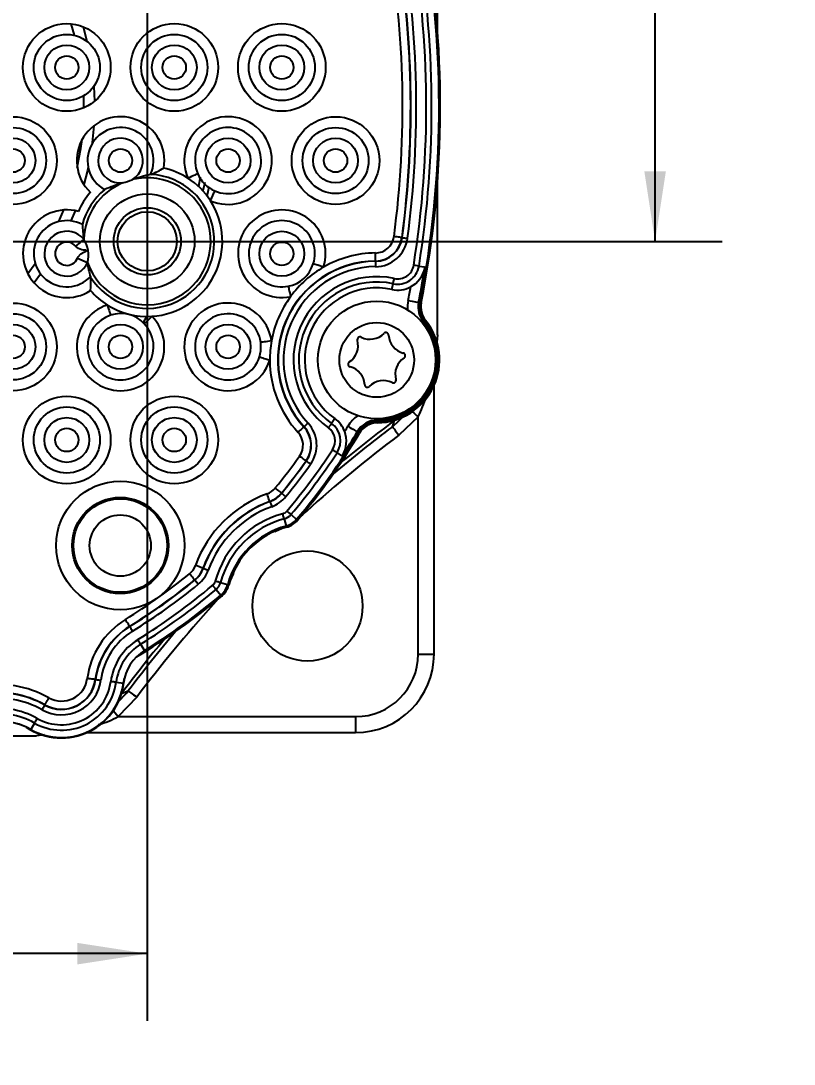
# Model space of a CAD drawing. Extents: x 0.3 to 16.8, y 0.3 to 10.8.
# Drawn here: x 3.141 to 4.58, y 5.329 to 7.27 of the extents above; entities that cross this region are included whole.
import ezdxf
from ezdxf.enums import TextEntityAlignment as Align

# ---------------------------------------------------------------- set-up
doc = ezdxf.new("R2010")
doc.units = 0
doc.layers.get('0').update_dxf_attribs({"linetype": 'CONTINUOUS'})
doc.layers.add('FORMAT', color=7, linetype='CONTINUOUS')
doc.dimstyles.new('SLDDIMSTYLE0', dxfattribs={"dimtxt": 0.125, "dimasz": 0.13, "dimexe": 0, "dimexo": 0.0625, "dimgap": 0.03125, "dimtad": 0, "dimtih": 1, "dimtoh": 1, "dimrnd": 1e-09, "dimzin": 4, "dimsah": 1, "dimcen": 0.09, "dimazin": 3, "dimtfac": 1, "dimtofl": 0, "dimtmove": 0, "dimatfit": 3})

# ---------------------------------------------------------------- blocks, each defined once
blk = doc.blocks.new('_D')
at = {"layer": 'FORMAT'}
for p, q in [((2.1168, 8.0693), (2.1168, 5.4098)), ((3.3766, 8.0693), (3.3766, 5.4098)), ((2.613, 5.7148), (2.5876, 5.7148)), ((2.5876, 5.7148), (2.5876, 5.5164)), ((2.8612, 5.7148), (2.8865, 5.7148)), ((2.8865, 5.7148), (2.8865, 5.5164)), ((2.1168, 5.5348), (2.4069, 5.5348)), ((3.3766, 5.5348), (3.0672, 5.5348)), ((2.5876, 5.5164), (2.613, 5.5164)), ((2.8865, 5.5164), (2.8612, 5.5164))]:
    blk.add_line(p, q, dxfattribs=at)
for points in [[(2.1168, 5.5348), (2.2468, 5.5148), (2.2468, 5.5548)], [(3.3766, 5.5348), (3.2466, 5.5548), (3.2466, 5.5148)]]:
    blk.add_solid(points, dxfattribs=at)
at = {"layer": 'FORMAT', "width": 0.7}
for s, p in [('32', (2.6447, 5.5164, 2.0588)), ('1.260', (2.4785, 5.3294, 2.0588))]:
    blk.add_text(s, height=0.125, dxfattribs=at).set_placement(p, align=Align.BOTTOM_LEFT)
blk = doc.blocks.new('_D_1')
at = {"layer": 'FORMAT'}
for p, q in [((2.1668, 8.1193), (4.4463, 8.1193)), ((4.3213, 8.1193), (4.3213, 7.7043)), ((4.1972, 7.6789), (4.1718, 7.6789)), ((4.1718, 7.6789), (4.1718, 7.4804)), ((4.4454, 7.6789), (4.4708, 7.6789)), ((4.4708, 7.6789), (4.4708, 7.4804)), ((4.1718, 7.4804), (4.1972, 7.4804)), ((4.4708, 7.4804), (4.4454, 7.4804)), ((4.3213, 6.8595), (4.3213, 7.2934)), ((2.1668, 6.8595), (4.4463, 6.8595))]:
    blk.add_line(p, q, dxfattribs=at)
for points in [[(4.3213, 8.1193), (4.3013, 7.9893), (4.3413, 7.9893)], [(4.3213, 6.8595), (4.3413, 6.9895), (4.3013, 6.9895)]]:
    blk.add_solid(points, dxfattribs=at)
at = {"layer": 'FORMAT', "width": 0.7}
for s, p in [('32', (4.229, 7.4804, 2.0588)), ('1.260', (4.0627, 7.2934, 2.0588))]:
    blk.add_text(s, height=0.125, dxfattribs=at).set_placement(p, align=Align.BOTTOM_LEFT)

msp = doc.modelspace()

# ---------------------------------------------------------------- linework, layer by layer
at = {"color": 7, "linetype": 'CONTINUOUS'}
for p, q in [((3.9164, 7.2502), (3.9164, 7.5332)), ((3.2412, 7.2427), (3.235, 7.264)), ((3.2589, 7.108), (3.2585, 7.1302)), ((3.3307, 6.9682), (3.3306, 6.9682)), ((3.3486, 6.9742), (3.3485, 6.9741)), ((3.4753, 6.9791), (3.4719, 6.9616)), ((3.4834, 6.969), (3.4802, 6.9532)), ((3.9164, 6.6857), (3.9164, 6.9687)), ((3.2124, 6.8963), (3.2217, 6.9178)), ((3.2586, 6.8635), (3.2586, 6.8635)), ((3.8508, 6.8664), (3.8504, 6.8665)), ((3.1543, 6.7994), (3.1681, 6.8183)), ((3.2468, 6.8281), (3.2652, 6.8203)), ((3.2652, 6.8203), (3.2652, 6.8202)), ((3.8012, 6.8224), (3.8012, 6.8229)), ((3.8821, 6.8135), (3.8722, 6.8151)), ((3.8821, 6.8135), (3.8918, 6.8119)), ((3.8317, 6.77), (3.834, 6.7806)), ((3.8814, 6.7458), (3.8839, 6.7453)), ((3.8841, 6.7453), (3.8862, 6.7448)), ((3.8904, 6.7094), (3.8924, 6.711)), ((3.8925, 6.7111), (3.8942, 6.7125)), ((3.9164, 6.6857), (3.9153, 6.672)), ((3.9101, 6.0919), (3.9101, 6.5913)), ((3.7256, 6.5298), (3.7193, 6.521)), ((3.8047, 6.527), (3.8047, 6.5245)), ((3.8047, 6.5243), (3.8047, 6.5221)), ((3.8326, 6.5148), (3.8366, 6.5266)), ((3.8805, 6.5334), (3.8444, 6.4991)), ((3.8805, 6.0919), (3.8805, 6.5334)), ((3.6684, 6.5147), (3.6681, 6.5144)), ((3.7671, 6.5053), (3.7693, 6.504)), ((3.7694, 6.5039), (3.7713, 6.5028)), ((3.7296, 6.4663), (3.7379, 6.4609)), ((3.6724, 6.451), (3.6721, 6.4512)), ((3.6267, 6.391), (3.6263, 6.3913)), ((3.644, 6.3514), (3.6545, 6.3425)), ((3.6312, 6.3433), (3.6348, 6.33)), ((3.6349, 6.3299), (3.6354, 6.3278)), ((3.6546, 6.3424), (3.6563, 6.341)), ((3.5047, 6.2122), (3.5136, 6.2017)), ((3.5128, 6.2249), (3.5261, 6.2213)), ((3.5263, 6.2213), (3.5284, 6.2207)), ((3.5137, 6.2015), (3.5151, 6.1999)), ((3.3439, 6.1431), (3.3437, 6.1435)), ((3.3642, 6.1102), (3.3715, 6.0985)), ((3.3716, 6.0984), (3.3721, 6.0975)), ((3.2804, 6.0446), (3.2799, 6.0446)), ((3.3186, 6.0396), (3.3323, 6.0378)), ((3.3296, 6.0195), (3.3413, 6.0235)), ((3.1859, 5.9972), (3.1861, 5.9976)), ((3.357, 6.0117), (3.3227, 5.9756)), ((3.167, 5.9636), (3.1602, 5.9516)), ((3.3227, 5.9756), (3.7642, 5.9756)), ((2.8874, 5.9397), (3.1704, 5.9397)), ((3.1847, 5.9415), (3.1704, 5.9397)), ((3.2648, 5.9461), (3.7642, 5.9461))]:
    msp.add_line(p, q, dxfattribs=at)
at = {"color": 144, "linetype": 'CONTINUOUS'}
for p, q in [((3.2772, 7.1476), (3.2785, 7.1199)), ((3.3835, 6.984), (3.3827, 6.984)), ((3.2974, 6.9557), (3.2968, 6.9553)), ((3.2423, 6.9165), (3.2345, 6.8975)), ((3.256, 6.8914), (3.2559, 6.8907)), ((3.8929, 6.8101), (3.8918, 6.8119)), ((3.8929, 6.8101), (3.8929, 6.8101)), ((3.1783, 6.7987), (3.166, 6.7823)), ((3.2708, 6.7935), (3.2711, 6.7928)), ((3.7397, 6.4613), (3.7379, 6.4609)), ((3.7397, 6.4613), (3.7397, 6.4613)), ((3.6046, 6.3754), (3.6045, 6.3758)), ((3.4651, 6.2294), (3.4649, 6.2298))]:
    msp.add_line(p, q, dxfattribs=at)
at = {"color": 8, "linetype": 'CONTINUOUS'}
for p, q in [((3.4882, 6.9436), (3.4919, 6.961)), ((3.8841, 6.7453), (3.8839, 6.7453)), ((3.8925, 6.7111), (3.8924, 6.711)), ((3.8047, 6.5243), (3.8047, 6.5245)), ((3.8326, 6.5148), (3.8578, 6.5381)), ((3.7694, 6.5039), (3.7693, 6.504)), ((3.6706, 6.3583), (3.6721, 6.3568)), ((3.6349, 6.3299), (3.6348, 6.33)), ((3.6546, 6.3424), (3.6545, 6.3425)), ((3.6138, 6.3201), (3.6141, 6.3193)), ((3.536, 6.2424), (3.5369, 6.242)), ((3.5263, 6.2213), (3.5261, 6.2213)), ((3.5137, 6.2015), (3.5136, 6.2017)), ((3.4978, 6.1855), (3.4993, 6.1841)), ((3.3716, 6.0984), (3.3689, 6.0969)), ((3.3716, 6.0984), (3.3715, 6.0985)), ((3.8805, 6.0919), (3.9101, 6.0919)), ((3.3135, 5.9866), (3.3227, 5.9756)), ((3.7642, 5.9756), (3.7642, 5.9461))]:
    msp.add_line(p, q, dxfattribs=at)
at = {"color": 144, "linetype": 'CONTINUOUS'}
for points in [[(3.2572, 7.2585), (3.2587, 7.2535), (3.2643, 7.2317)], [(3.2774, 7.0745), (3.2744, 7.0433), (3.2742, 7.0415)], [(3.2666, 6.9973), (3.2652, 6.9911), (3.2586, 6.9652)], [(3.4705, 6.985), (3.47, 6.9847), (3.4689, 6.9842), (3.4671, 6.9835), (3.4649, 6.9825), (3.4621, 6.9813), (3.459, 6.9799), (3.4557, 6.9785), (3.4523, 6.9769)], [(3.4941, 6.9351), (3.4956, 6.9386), (3.4971, 6.9419), (3.4984, 6.945), (3.4996, 6.9477), (3.5006, 6.95), (3.5014, 6.9517), (3.5019, 6.9529), (3.5021, 6.9534)], [(3.8504, 6.8665), (3.8501, 6.8665), (3.8492, 6.8667), (3.8478, 6.8668), (3.846, 6.8671), (3.8437, 6.8674), (3.8412, 6.8677), (3.8384, 6.8681), (3.8355, 6.8685)], [(3.8012, 6.8229), (3.8012, 6.8232), (3.8012, 6.8241), (3.8011, 6.8255), (3.8011, 6.8274), (3.8011, 6.8296), (3.8011, 6.8322), (3.801, 6.835), (3.801, 6.8379)], [(3.8918, 6.8119), (3.8926, 6.8106), (3.8929, 6.8101)], [(3.3024, 6.741), (3.3035, 6.7374), (3.3046, 6.734), (3.3056, 6.7307), (3.3065, 6.7279), (3.3073, 6.7255), (3.3079, 6.7237), (3.3082, 6.7225), (3.3084, 6.722)], [(3.371, 6.7061), (3.3714, 6.7065), (3.3723, 6.7074), (3.3737, 6.7087), (3.3755, 6.7104), (3.3776, 6.7125), (3.3801, 6.7148), (3.3827, 6.7174), (3.3854, 6.72)], [(3.7397, 6.4613), (3.7393, 6.4612), (3.7379, 6.4609)], [(3.6045, 6.3758), (3.6044, 6.3761), (3.6041, 6.3769), (3.6036, 6.3782), (3.603, 6.38), (3.6022, 6.3821), (3.6013, 6.3846), (3.6004, 6.3872), (3.5994, 6.3899)], [(3.6263, 6.3913), (3.6261, 6.3915), (3.6254, 6.392), (3.6243, 6.3929), (3.6229, 6.3941), (3.6211, 6.3955), (3.6191, 6.3972), (3.617, 6.3989), (3.6147, 6.4008)]]:
    msp.add_lwpolyline(points, dxfattribs=at)
at = {"color": 7, "linetype": 'CONTINUOUS'}
for points in [[(3.2464, 6.997), (3.253, 7.0319), (3.2552, 7.0486)], [(3.2586, 6.8635), (3.2582, 6.8631), (3.2572, 6.8623), (3.2558, 6.8611), (3.2539, 6.8595), (3.2516, 6.8575), (3.249, 6.8553), (3.2463, 6.853), (3.2434, 6.8505)], [(3.2468, 6.8281), (3.2481, 6.8306), (3.2529, 6.8361), (3.2587, 6.8393), (3.2619, 6.8404), (3.2625, 6.8408), (3.2629, 6.8413), (3.2631, 6.8417), (3.2631, 6.842), (3.263, 6.8423), (3.2628, 6.8427), (3.2623, 6.843), (3.2615, 6.8433), (3.2605, 6.8433), (3.2582, 6.8433), (3.2548, 6.8438), (3.2485, 6.8463), (3.2434, 6.8505)], [(3.8508, 6.8664), (3.8511, 6.8664), (3.8516, 6.8663), (3.8526, 6.8662), (3.8538, 6.866), (3.8553, 6.8658), (3.857, 6.8656), (3.8588, 6.8654), (3.8607, 6.8651)], [(3.7044, 6.8116), (3.7008, 6.8127), (3.6974, 6.8138), (3.6942, 6.8149), (3.6913, 6.8158), (3.6889, 6.8165), (3.6871, 6.8171), (3.6859, 6.8175), (3.6854, 6.8177)], [(3.8012, 6.8224), (3.8012, 6.8222), (3.8012, 6.8216), (3.8012, 6.8207), (3.8012, 6.8195), (3.8012, 6.818), (3.8013, 6.8162), (3.8013, 6.8144), (3.8013, 6.8125)], [(3.639, 6.7762), (3.6391, 6.7757), (3.6394, 6.7744), (3.6397, 6.7726), (3.6402, 6.7701), (3.6408, 6.7672), (3.6415, 6.7639), (3.6422, 6.7603), (3.643, 6.7566)], [(3.834, 6.7806), (3.834, 6.7808), (3.8341, 6.7814), (3.8343, 6.7823), (3.8346, 6.7835), (3.8349, 6.785), (3.8353, 6.7867), (3.8357, 6.7885), (3.8361, 6.7904)], [(3.8618, 6.7496), (3.8656, 6.7489), (3.8692, 6.7482), (3.8726, 6.7475), (3.8756, 6.7469), (3.878, 6.7465), (3.8798, 6.7461), (3.881, 6.7459), (3.8814, 6.7458)], [(3.3759, 6.7197), (3.3716, 6.7129), (3.3689, 6.7087)], [(3.6076, 6.6743), (3.6039, 6.6738), (3.6002, 6.6733), (3.5969, 6.6728), (3.594, 6.6724), (3.5915, 6.6721), (3.5896, 6.6718), (3.5884, 6.6717), (3.5878, 6.6716)], [(3.5854, 6.6445), (3.5879, 6.6556), (3.5878, 6.6716)], [(3.5854, 6.6445), (3.586, 6.6443), (3.5871, 6.644), (3.589, 6.6434), (3.5913, 6.6426), (3.5942, 6.6417), (3.5974, 6.6407), (3.6008, 6.6396), (3.6044, 6.6384)], [(3.6684, 6.5147), (3.6686, 6.5148), (3.669, 6.5152), (3.6697, 6.5159), (3.6706, 6.5167), (3.6717, 6.5177), (3.673, 6.5189), (3.6743, 6.5202), (3.6758, 6.5215)], [(3.7193, 6.521), (3.7192, 6.5208), (3.7188, 6.5203), (3.7183, 6.5196), (3.7176, 6.5185), (3.7167, 6.5173), (3.7157, 6.5159), (3.7146, 6.5144), (3.7135, 6.5128)], [(3.6681, 6.5144), (3.6678, 6.5142), (3.6672, 6.5136), (3.6661, 6.5126), (3.6648, 6.5114), (3.6631, 6.5098), (3.6612, 6.5081), (3.6592, 6.5062), (3.657, 6.5042)], [(3.7499, 6.5155), (3.7532, 6.5135), (3.7564, 6.5116), (3.7594, 6.5099), (3.762, 6.5083), (3.7641, 6.5071), (3.7657, 6.5061), (3.7667, 6.5055), (3.7671, 6.5053)], [(3.8326, 6.5148), (3.8329, 6.5144), (3.8337, 6.5134), (3.8348, 6.5119), (3.8363, 6.5099), (3.838, 6.5076), (3.84, 6.5049), (3.8422, 6.5021), (3.8444, 6.4991)], [(3.7296, 6.4663), (3.7294, 6.4664), (3.7289, 6.4668), (3.7282, 6.4673), (3.7271, 6.468), (3.7259, 6.4688), (3.7244, 6.4697), (3.7229, 6.4707), (3.7213, 6.4718)], [(3.6721, 6.4512), (3.6718, 6.4514), (3.6711, 6.4519), (3.6699, 6.4527), (3.6684, 6.4538), (3.6666, 6.4551), (3.6645, 6.4566), (3.6622, 6.4582), (3.6598, 6.4599)], [(3.6724, 6.451), (3.6726, 6.4508), (3.6731, 6.4505), (3.6738, 6.45), (3.6749, 6.4492), (3.6761, 6.4484), (3.6775, 6.4474), (3.679, 6.4463), (3.6806, 6.4452)], [(3.6267, 6.391), (3.6269, 6.3908), (3.6273, 6.3905), (3.628, 6.3899), (3.629, 6.3891), (3.6302, 6.3881), (3.6315, 6.3871), (3.6329, 6.3859), (3.6344, 6.3847)], [(3.6046, 6.3754), (3.6047, 6.3752), (3.6049, 6.3746), (3.6052, 6.3737), (3.6057, 6.3726), (3.6062, 6.3711), (3.6068, 6.3695), (3.6074, 6.3678), (3.608, 6.366)], [(3.6312, 6.3433), (3.6312, 6.3435), (3.631, 6.3441), (3.6308, 6.345), (3.6305, 6.3462), (3.6301, 6.3477), (3.6296, 6.3493), (3.6291, 6.3511), (3.6286, 6.353)], [(3.644, 6.3514), (3.6438, 6.3515), (3.6434, 6.3519), (3.6426, 6.3525), (3.6417, 6.3533), (3.6405, 6.3543), (3.6392, 6.3554), (3.6378, 6.3566), (3.6363, 6.3578)], [(3.4803, 6.2516), (3.48, 6.2518), (3.4792, 6.2521), (3.4779, 6.2525), (3.4761, 6.2532), (3.474, 6.2539), (3.4716, 6.2548), (3.469, 6.2558), (3.4662, 6.2567)], [(3.4808, 6.2515), (3.481, 6.2514), (3.4815, 6.2512), (3.4824, 6.2509), (3.4836, 6.2505), (3.485, 6.25), (3.4866, 6.2494), (3.4883, 6.2487), (3.4902, 6.2481)], [(3.4649, 6.2298), (3.4647, 6.23), (3.4641, 6.2307), (3.4632, 6.2318), (3.462, 6.2333), (3.4606, 6.235), (3.459, 6.237), (3.4572, 6.2392), (3.4554, 6.2414)], [(3.4651, 6.2294), (3.4653, 6.2293), (3.4657, 6.2288), (3.4662, 6.2281), (3.467, 6.2271), (3.468, 6.226), (3.4691, 6.2246), (3.4702, 6.2232), (3.4715, 6.2217)], [(3.5047, 6.2122), (3.5046, 6.2123), (3.5042, 6.2128), (3.5036, 6.2135), (3.5028, 6.2144), (3.5018, 6.2156), (3.5007, 6.2169), (3.4995, 6.2183), (3.4983, 6.2198)], [(3.5128, 6.2249), (3.5126, 6.2249), (3.512, 6.2251), (3.5111, 6.2253), (3.5099, 6.2257), (3.5085, 6.2261), (3.5068, 6.2265), (3.505, 6.227), (3.5032, 6.2275)], [(3.3437, 6.1435), (3.3435, 6.1437), (3.3431, 6.1445), (3.3423, 6.1457), (3.3414, 6.1473), (3.3402, 6.1492), (3.3388, 6.1514), (3.3373, 6.1538), (3.3358, 6.1562)], [(3.3439, 6.1431), (3.3441, 6.1429), (3.3444, 6.1424), (3.3449, 6.1416), (3.3455, 6.1405), (3.3463, 6.1393), (3.3472, 6.1378), (3.3482, 6.1362), (3.3492, 6.1346)], [(3.3642, 6.1102), (3.3641, 6.1104), (3.3638, 6.1109), (3.3633, 6.1117), (3.3627, 6.1128), (3.3619, 6.1141), (3.361, 6.1155), (3.36, 6.1171), (3.359, 6.1188)], [(3.2799, 6.0446), (3.2796, 6.0447), (3.2787, 6.0448), (3.2773, 6.045), (3.2755, 6.0452), (3.2732, 6.0455), (3.2707, 6.0458), (3.2679, 6.0462), (3.2651, 6.0466)], [(3.2804, 6.0446), (3.2806, 6.0445), (3.2812, 6.0445), (3.2821, 6.0444), (3.2833, 6.0442), (3.2848, 6.044), (3.2865, 6.0438), (3.2884, 6.0435), (3.2903, 6.0433)], [(3.3186, 6.0396), (3.3184, 6.0396), (3.3178, 6.0397), (3.3169, 6.0398), (3.3157, 6.04), (3.3142, 6.0402), (3.3125, 6.0404), (3.3106, 6.0406), (3.3087, 6.0409)], [(3.3413, 6.0235), (3.3418, 6.0232), (3.3428, 6.0225), (3.3443, 6.0213), (3.3462, 6.0199), (3.3486, 6.0181), (3.3512, 6.0161), (3.3541, 6.014), (3.357, 6.0117)], [(3.1859, 5.9972), (3.1858, 5.997), (3.1855, 5.9965), (3.185, 5.9957), (3.1844, 5.9946), (3.1837, 5.9933), (3.1828, 5.9918), (3.1819, 5.9902), (3.181, 5.9885)], [(3.1861, 5.9976), (3.1863, 5.9979), (3.1867, 5.9986), (3.1874, 5.9999), (3.1883, 6.0015), (3.1894, 6.0035), (3.1907, 6.0057), (3.192, 6.0081), (3.1935, 6.0107)], [(3.167, 5.9636), (3.1671, 5.9638), (3.1674, 5.9643), (3.1678, 5.9651), (3.1684, 5.9662), (3.1692, 5.9675), (3.17, 5.969), (3.1709, 5.9706), (3.1719, 5.9723)]]:
    msp.add_lwpolyline(points, dxfattribs=at)
at = {"color": 8, "linetype": 'CONTINUOUS'}
for points in [[(3.8885, 6.7078), (3.8892, 6.7084), (3.8901, 6.7091), (3.8904, 6.7094)], [(3.8695, 6.5426), (3.87, 6.5422), (3.8723, 6.5403), (3.8749, 6.5381), (3.8777, 6.5358), (3.8805, 6.5334)], [(3.8046, 6.5295), (3.8046, 6.5286), (3.8047, 6.5274), (3.8047, 6.527)], [(3.6721, 6.3568), (3.6655, 6.3511), (3.663, 6.349)], [(3.626, 6.3249), (3.622, 6.3229), (3.6141, 6.3193)], [(3.5369, 6.242), (3.5332, 6.2341), (3.5313, 6.2302)], [(3.5071, 6.1932), (3.505, 6.1906), (3.4993, 6.1841)], [(3.3648, 6.094), (3.3651, 6.0941), (3.3721, 6.0975)], [(3.3677, 6.096), (3.3719, 6.0974), (3.3721, 6.0975)], [(3.3222, 6.003), (3.3378, 6.019), (3.3413, 6.0235)]]:
    msp.add_lwpolyline(points, dxfattribs=at)
at = {"color": 144, "linetype": 'CONTINUOUS'}
for centre, radius in [((3.2269, 7.1829), 0.0815), ((3.2269, 7.1829), 0.0615), ((3.1269, 7.0097), 0.0815), ((3.1269, 7.0097), 0.0615), ((3.3766, 6.8595), 0.0551)]:
    msp.add_circle(centre, radius, dxfattribs=at)
at = {"color": 7, "linetype": 'CONTINUOUS'}
for centre, radius in [((3.4269, 7.1829), 0.0815), ((3.6269, 7.1829), 0.0815), ((3.4269, 7.1829), 0.0615), ((3.6269, 7.1829), 0.0615), ((3.2269, 7.1829), 0.0417), ((3.4269, 7.1829), 0.0417), ((3.6269, 7.1829), 0.0417), ((3.2269, 7.1829), 0.0217), ((3.4269, 7.1829), 0.0217), ((3.6269, 7.1829), 0.0217), ((3.7269, 7.0097), 0.0815), ((3.7269, 7.0097), 0.0615), ((3.1269, 7.0097), 0.0417), ((3.5269, 7.0097), 0.0417), ((3.7269, 7.0097), 0.0417), ((3.1269, 7.0097), 0.0217), ((3.3269, 7.0097), 0.0217), ((3.5269, 7.0097), 0.0217), ((3.7269, 7.0097), 0.0217), ((3.3766, 6.8595), 0.0881), ((3.3766, 6.8595), 0.0625), ((3.6269, 6.8365), 0.0417), ((3.6269, 6.8365), 0.0217), ((3.1269, 6.6633), 0.0815), ((3.8034, 6.639), 0.1095), ((3.1269, 6.6633), 0.0615), ((3.1269, 6.6633), 0.0417), ((3.3269, 6.6633), 0.0417), ((3.5269, 6.6633), 0.0417), ((3.8034, 6.639), 0.0695), ((3.1269, 6.6633), 0.0217), ((3.3269, 6.6633), 0.0217), ((3.5269, 6.6633), 0.0217), ((3.2269, 6.4901), 0.0815), ((3.4269, 6.4901), 0.0815), ((3.2269, 6.4901), 0.0615), ((3.4269, 6.4901), 0.0615), ((3.2269, 6.4901), 0.0417), ((3.4269, 6.4901), 0.0417), ((3.2269, 6.4901), 0.0217), ((3.4269, 6.4901), 0.0217), ((3.3264, 6.2938), 0.1195), ((3.3264, 6.2938), 0.0895), ((3.3264, 6.2938), 0.087), ((3.3264, 6.2938), 0.057), ((3.6748, 6.1814), 0.1024)]:
    msp.add_circle(centre, radius, dxfattribs=at)
for centre, radius, start, end in [((2.0293, 7.1095), 1.8924, 348.8911, 10.7604), ((2.0293, 7.1095), 1.8477, 352.4011, 10.0499), ((2.0293, 7.1095), 1.8663, 350.9241, 10.0499), ((2.0293, 7.1095), 1.8763, 350.9241, 10.0499), ((2.0293, 7.1095), 1.8901, 348.8911, 10.0499), ((2.0293, 7.1095), 1.8902, 348.8911, 10.0499), ((2.0293, 7.1095), 1.8223, 352.4011, 10.0499), ((2.0293, 7.1095), 1.8373, 352.4011, 10.0499), ((2.0293, 7.1095), 1.8377, 352.4011, 10.0499), ((3.5269, 7.0097), 0.0815, 246.2796, 203.7204), ((3.5269, 7.0097), 0.0615, 246.2796, 203.7204), ((3.3269, 7.0097), 0.0417, 301.3036, 275.328), ((3.3766, 6.8595), 0.1397, 57.2167, 77.374), ((3.3766, 6.8595), 0.1181, 112.9296, 178.0189), ((3.3766, 6.8595), 0.1181, 199.4046, 103.7021), ((3.3766, 6.8595), 0.1247, 212.276, 86.8377), ((3.4479, 6.6051), 0.3816, 107.9121, 113.2405), ((3.2705, 7.1799), 0.2201, 285.8775, 290.7542), ((3.4722, 6.6089), 0.3855, 103.4186, 108.692), ((3.3766, 6.8595), 0.1397, 273.6058, 32.7833), ((3.6269, 6.8365), 0.0815, 342.1685, 281.3984), ((3.5145, 6.9025), 0.2589, 182.6195, 188.6689), ((3.6269, 6.8365), 0.0615, 342.1685, 281.3984), ((3.2269, 6.8365), 0.0417, 40.3434, 337.0802), ((3.2269, 6.8365), 0.0217, 40.3434, 337.0802), ((3.2136, 6.8345), 0.0535, 344.6087, 32.8149), ((3.8006, 6.8731), 0.0507, 270.6772, 352.4011), ((3.8006, 6.8731), 0.0607, 270.6772, 352.4011), ((3.8034, 6.639), 0.1989, 90.6772, 119.8255), ((3.5086, 6.857), 0.2462, 188.5987, 194.9599), ((3.8034, 6.639), 0.1839, 90.6772, 222.6451), ((3.8034, 6.639), 0.1835, 90.6772, 222.6451), ((3.8034, 6.639), 0.1735, 90.6772, 222.6451), ((3.628, 6.8352), 0.06, 280.541, 343.0259), ((3.8034, 6.639), 0.1989, 119.8255, 143.7413), ((3.8425, 6.8198), 0.0401, 257.7959, 350.9241), ((3.8425, 6.8198), 0.0301, 257.7959, 350.9241), ((3.8422, 6.8205), 0.0517, 298.1294, 348.4547), ((2.0293, 7.1095), 1.8875, 348.8911, 350.8744), ((3.8034, 6.639), 0.1549, 77.7959, 234.5459), ((3.8034, 6.639), 0.1449, 77.7959, 234.5459), ((3.8034, 6.639), 0.134, 77.7959, 234.5459), ((3.8425, 6.8198), 0.051, 257.7959, 298.2255), ((2.0293, 7.1095), 1.8675, 348.8911, 349.6793), ((3.3766, 6.8595), 0.1397, 220.8839, 237.9359), ((3.8034, 6.639), 0.1989, 143.7413, 169.7843), ((3.3269, 6.6633), 0.0815, 107.4577, 44.084), ((3.5269, 6.6633), 0.0815, 7.736, 342.2148), ((3.9249, 6.7373), 0.0443, 168.8911, 218.9628), ((3.9249, 6.7373), 0.0417, 168.8911, 218.9628), ((3.9249, 6.7373), 0.0415, 168.8911, 218.9628), ((3.9249, 6.7373), 0.0394, 168.8911, 218.9628), ((3.3269, 6.6633), 0.0615, 107.4577, 44.084), ((3.5269, 6.6633), 0.0615, 7.736, 342.2148), ((3.8034, 6.639), 0.1169, 270.6701, 38.9628), ((3.8034, 6.639), 0.1147, 270.6701, 38.9628), ((3.8034, 6.639), 0.1145, 270.6701, 38.9628), ((3.8034, 6.639), 0.112, 270.6701, 38.9628), ((3.8034, 6.639), 0.1989, 169.7843, 180.1665), ((3.732, 6.6659), 0.0368, 303.4953, 15.2228), ((3.7723, 6.6768), 0.005, 63.4953, 195.2228), ((3.791, 6.7142), 0.0368, 243.4953, 315.2228), ((3.8034, 6.639), 0.1989, 180.1665, 222.6451), ((3.7551, 6.631), 0.005, 123.4953, 255.2228), ((3.7444, 6.5907), 0.0368, 3.4953, 75.2228), ((3.8157, 6.5638), 0.0368, 63.4953, 135.2228), ((3.7861, 6.5932), 0.005, 183.4953, 315.2228), ((3.6311, 6.4804), 0.0607, 324.5753, 42.6451), ((3.696, 6.4883), 0.0401, 326.8037, 54.5459), ((3.696, 6.4883), 0.051, 19.8863, 54.5459), ((5.3221, 4.534), 2.4853, 126.7057, 129.627), ((3.8052, 6.4827), 0.0443, 90.6701, 149.3713), ((3.8052, 6.4827), 0.0417, 90.6701, 149.3713), ((3.8052, 6.4827), 0.0415, 90.6701, 149.3713), ((3.8052, 6.4827), 0.0394, 90.6701, 149.3713), ((2.7467, 7.1095), 1.1884, 319.808, 329.3713), ((2.7467, 7.1095), 1.1886, 319.808, 329.3713), ((2.7467, 7.1095), 1.1907, 319.808, 329.3713), ((3.6311, 6.4804), 0.0353, 324.5753, 42.6451), ((3.6311, 6.4804), 0.0503, 324.5753, 42.6451), ((3.6311, 6.4804), 0.0507, 324.5753, 42.6451), ((3.696, 6.4883), 0.0301, 326.8037, 54.5459), ((3.6953, 6.488), 0.0518, 328.9911, 19.9471), ((2.7467, 7.1095), 1.1859, 326.8687, 329.3713), ((2.7467, 7.1095), 1.1659, 328.8081, 329.3713), ((5.3221, 4.534), 2.4587, 126.9428, 132.1528), ((2.7467, 7.1095), 1.1646, 319.808, 326.8037), ((2.7467, 7.1095), 1.1746, 319.808, 326.8037), ((2.7467, 7.1095), 1.1206, 320.7707, 324.5753), ((2.7467, 7.1095), 1.1356, 320.7707, 324.5753), ((2.7467, 7.1095), 1.136, 320.7707, 324.5753), ((2.7467, 7.1095), 1.146, 320.7707, 324.5753), ((3.6748, 6.1814), 0.2217, 109.8705, 160.1295), ((3.5874, 6.4231), 0.0507, 289.8705, 320.7707), ((3.5874, 6.4231), 0.0607, 289.8705, 320.7707), ((3.6748, 6.1814), 0.1963, 109.8705, 160.1295), ((3.6748, 6.1814), 0.1777, 105.04, 164.96), ((3.6247, 6.3677), 0.0152, 285.04, 319.808), ((3.6247, 6.3677), 0.0252, 285.04, 319.808), ((3.6748, 6.1814), 0.1677, 105.04, 164.96), ((3.6748, 6.1814), 0.1539, 105.04, 164.96), ((3.6748, 6.1814), 0.1537, 105.04, 164.96), ((3.6748, 6.1814), 0.1516, 105.04, 164.96), ((3.6247, 6.3677), 0.039, 285.04, 319.808), ((3.6247, 6.3677), 0.0392, 285.04, 319.808), ((3.6247, 6.3677), 0.0413, 285.04, 319.808), ((3.4331, 6.2687), 0.0353, 309.2293, 340.1295), ((3.4331, 6.2687), 0.0607, 309.2293, 340.1295), ((2.7467, 7.1095), 1.1206, 301.7181, 309.2293), ((2.7467, 7.1095), 1.1356, 301.7181, 309.2293), ((2.7467, 7.1095), 1.136, 301.7181, 309.2293), ((2.7467, 7.1095), 1.146, 301.7181, 309.2293), ((2.7467, 7.1095), 1.1646, 301.7181, 310.192), ((2.7467, 7.1095), 1.1746, 301.7181, 310.192), ((3.4884, 6.2314), 0.0152, 310.192, 344.96), ((3.4884, 6.2314), 0.0252, 310.192, 344.96), ((3.4884, 6.2314), 0.0392, 310.192, 344.96), ((3.4884, 6.2314), 0.0413, 310.192, 344.96), ((2.7467, 7.1095), 1.1907, 300.7992, 310.192), ((2.7467, 7.1095), 1.1884, 301.7181, 310.192), ((2.7467, 7.1095), 1.1886, 301.7181, 310.192), ((5.3221, 4.534), 2.4587, 137.8472, 143.0572), ((3.4157, 6.027), 0.1519, 121.7181, 172.6061), ((3.4157, 6.027), 0.1369, 121.7181, 172.6061), ((3.4157, 6.027), 0.1364, 121.7181, 172.6061), ((3.4157, 6.027), 0.1264, 121.7181, 172.6061), ((3.4157, 6.027), 0.1078, 121.7181, 172.6061), ((5.3221, 4.534), 2.4853, 140.3729, 143.2943), ((3.4157, 6.027), 0.0978, 121.7181, 172.6061), ((3.4157, 6.027), 0.0841, 121.7181, 172.6061), ((3.7642, 6.0919), 0.1163, 270, 0), ((3.7642, 6.0919), 0.1459, 270, 0), ((3.0985, 5.8417), 0.1938, 60.6535, 100.0499), ((3.2171, 6.0528), 0.1169, 235.8913, 356.8852), ((3.2171, 6.0528), 0.1161, 240.6535, 352.6061), ((3.2171, 6.0528), 0.1024, 240.6535, 352.6061), ((3.2171, 6.0528), 0.0924, 240.6535, 352.6061), ((3.2171, 6.0528), 0.0738, 240.6535, 352.6061), ((3.2171, 6.0528), 0.0638, 240.6535, 352.6061), ((3.2171, 6.0528), 0.0633, 240.6535, 352.6061), ((3.2171, 6.0528), 0.0483, 240.6535, 352.6061), ((3.2171, 6.0528), 0.1161, 270, 352.6061), ((3.0985, 5.8417), 0.1788, 60.6535, 100.0499), ((3.0985, 5.8417), 0.1783, 60.6535, 100.0499), ((3.0985, 5.8417), 0.1683, 60.6535, 100.0499), ((3.0985, 5.8417), 0.1497, 60.6535, 100.0499), ((3.0985, 5.8417), 0.1397, 60.6535, 100.0499), ((3.0985, 5.8417), 0.126, 60.6535, 100.0499), ((3.0985, 5.8417), 0.126, 60.6535, 90), ((3.2171, 6.0528), 0.1161, 240.6535, 270)]:
    msp.add_arc(centre, radius, start, end, dxfattribs=at)
at = {"color": 144, "linetype": 'CONTINUOUS'}
for centre, radius, start, end in [((3.3269, 7.0097), 0.0815, 350.1783, 226.4533), ((3.3269, 7.0097), 0.0615, 335.2592, 241.3724), ((3.333, 7.1147), 0.1401, 291.1044, 301.9346), ((3.5262, 7.009), 0.0606, 203.398, 246.6021), ((3.3766, 6.8595), 0.1397, 32.7833, 57.2167), ((3.3766, 6.8595), 0.1397, 139.2576, 156.5397), ((3.3766, 6.8595), 0.1247, 129.7939, 165.1475), ((3.2269, 6.8365), 0.0815, 74.663, 302.7605), ((3.2269, 6.8365), 0.0615, 61.8105, 315.613), ((3.8006, 6.8731), 0.0353, 270.6772, 352.4011), ((3.8006, 6.8731), 0.0503, 270.6772, 352.4011), ((3.1253, 6.7815), 0.1462, 354.7087, 4.4574), ((3.3766, 6.8595), 0.1397, 237.9359, 273.6058), ((3.328, 6.6679), 0.0575, 41.6111, 109.9306), ((3.8206, 6.6848), 0.005, 3.4953, 135.2228), ((3.8623, 6.6873), 0.0368, 183.4953, 255.2228), ((3.8747, 6.6121), 0.0368, 123.4953, 195.2228), ((3.8516, 6.647), 0.005, 303.4953, 75.2228), ((3.8344, 6.6012), 0.005, 243.4953, 15.2228), ((3.5874, 6.4231), 0.0353, 289.8705, 320.7707), ((3.5874, 6.4231), 0.0503, 289.8705, 320.7707), ((3.6748, 6.1814), 0.2067, 109.8705, 160.1295), ((3.6748, 6.1814), 0.2063, 109.8705, 160.1295), ((3.4331, 6.2687), 0.0503, 309.2293, 340.1295), ((3.4331, 6.2687), 0.0507, 309.2293, 340.1295), ((3.4884, 6.2314), 0.039, 310.192, 344.96)]:
    msp.add_arc(centre, radius, start, end, dxfattribs=at)
at = {"color": 8, "linetype": 'CONTINUOUS'}
for centre, radius, start, end in [((3.9249, 6.7373), 0.0643, 168.8911, 184.4972), ((3.6696, 6.6404), 0.2366, 333.1027, 342.762), ((3.8052, 6.4827), 0.0643, 125.1357, 149.3713), ((5.3221, 4.534), 2.4783, 126.9428, 130.2014), ((5.3221, 4.534), 2.4783, 139.7985, 143.0572), ((3.2171, 6.0528), 0.1163, 238.3797, 354.6574), ((3.2291, 6.1548), 0.2022, 286.3878, 297.5878)]:
    msp.add_arc(centre, radius, start, end, dxfattribs=at)

# ---------------------------------------------------------------- dimensions: what is measured, and where the dimension line sits
at = {"layer": 'FORMAT'}
dim = msp.add_linear_dim(base=(3.3766, 5.5348), p1=(2.1168, 8.1193), p2=(3.3766, 8.1193), dimstyle='SLDDIMSTYLE0', dxfattribs=at)
dim.commit()
dim.dimension.update_dxf_attribs({"geometry": '_D', "text_midpoint": (2.7371, 5.5348), "dimtype": 160})
dim = msp.add_linear_dim(base=(4.3213, 6.8595), p1=(2.1168, 8.1193), p2=(2.1168, 6.8595), angle=90, dimstyle='SLDDIMSTYLE0', dxfattribs=at)
dim.commit()
dim.dimension.update_dxf_attribs({"geometry": '_D_1', "text_midpoint": (4.3213, 7.4988), "dimtype": 160})

doc.saveas('drawing.dxf')
